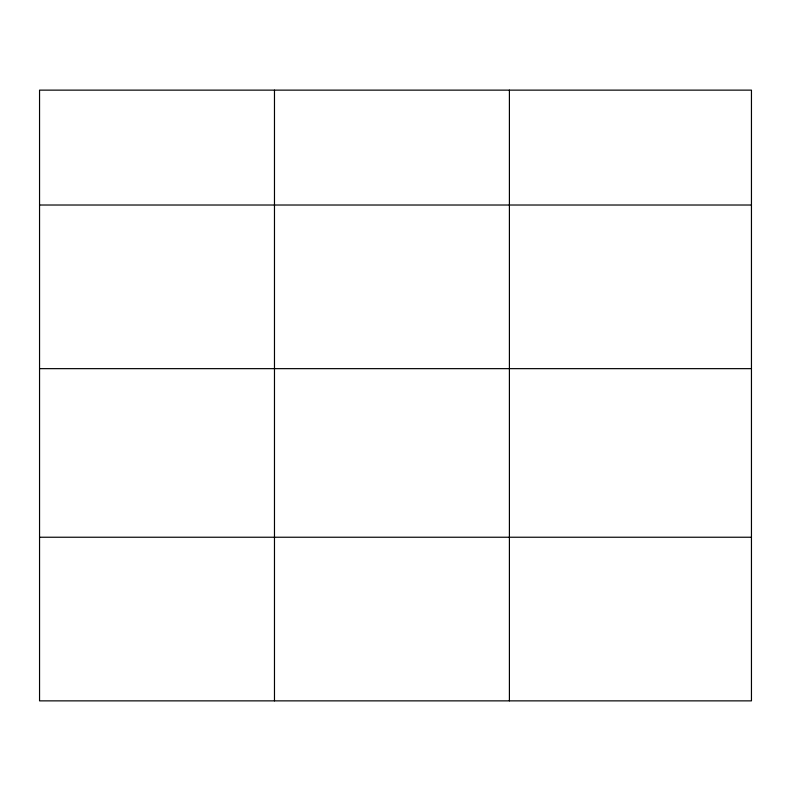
<?xml version="1.0" encoding="UTF-8"?>
<svg xmlns="http://www.w3.org/2000/svg" width="791" height="791" viewBox="0 0 791 791"><rect width="100%" height="100%" fill="white"/><g stroke="black" fill="none" stroke-linecap="round" stroke-linejoin="round"><path stroke-width="1.19" d="M751.45 368.646L751.45 90.134L39.55 90.134L39.55 700.866L751.45 700.866L751.45 368.646L39.55 368.646M39.55 205.017L751.45 205.017M39.55 537.237L751.45 537.237M509.404 90.134L509.404 700.866M274.477 90.134L274.477 700.866"/></g></svg>
